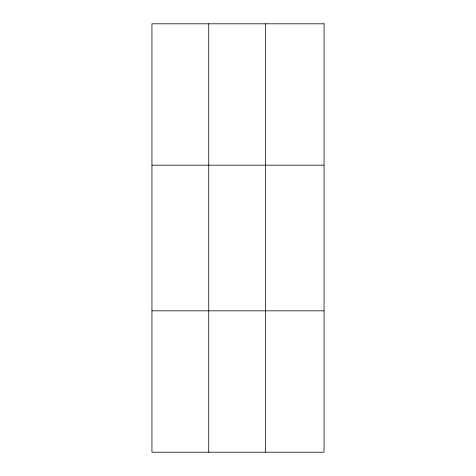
<?xml version="1.0" encoding="UTF-8"?>
<svg xmlns="http://www.w3.org/2000/svg" width="476" height="476" viewBox="0 0 476 476"><rect width="100%" height="100%" fill="white"/><g stroke="black" fill="none" stroke-linecap="round" stroke-linejoin="round"><path stroke-width="0.71" d="M208.738 23.8L208.738 452.2M265.537 23.8L265.537 452.2M151.939 165.172L324.061 165.172M151.939 310.828L324.061 310.828M324.061 23.8L324.061 452.2L151.939 452.2L151.939 23.8L324.061 23.8"/></g></svg>
